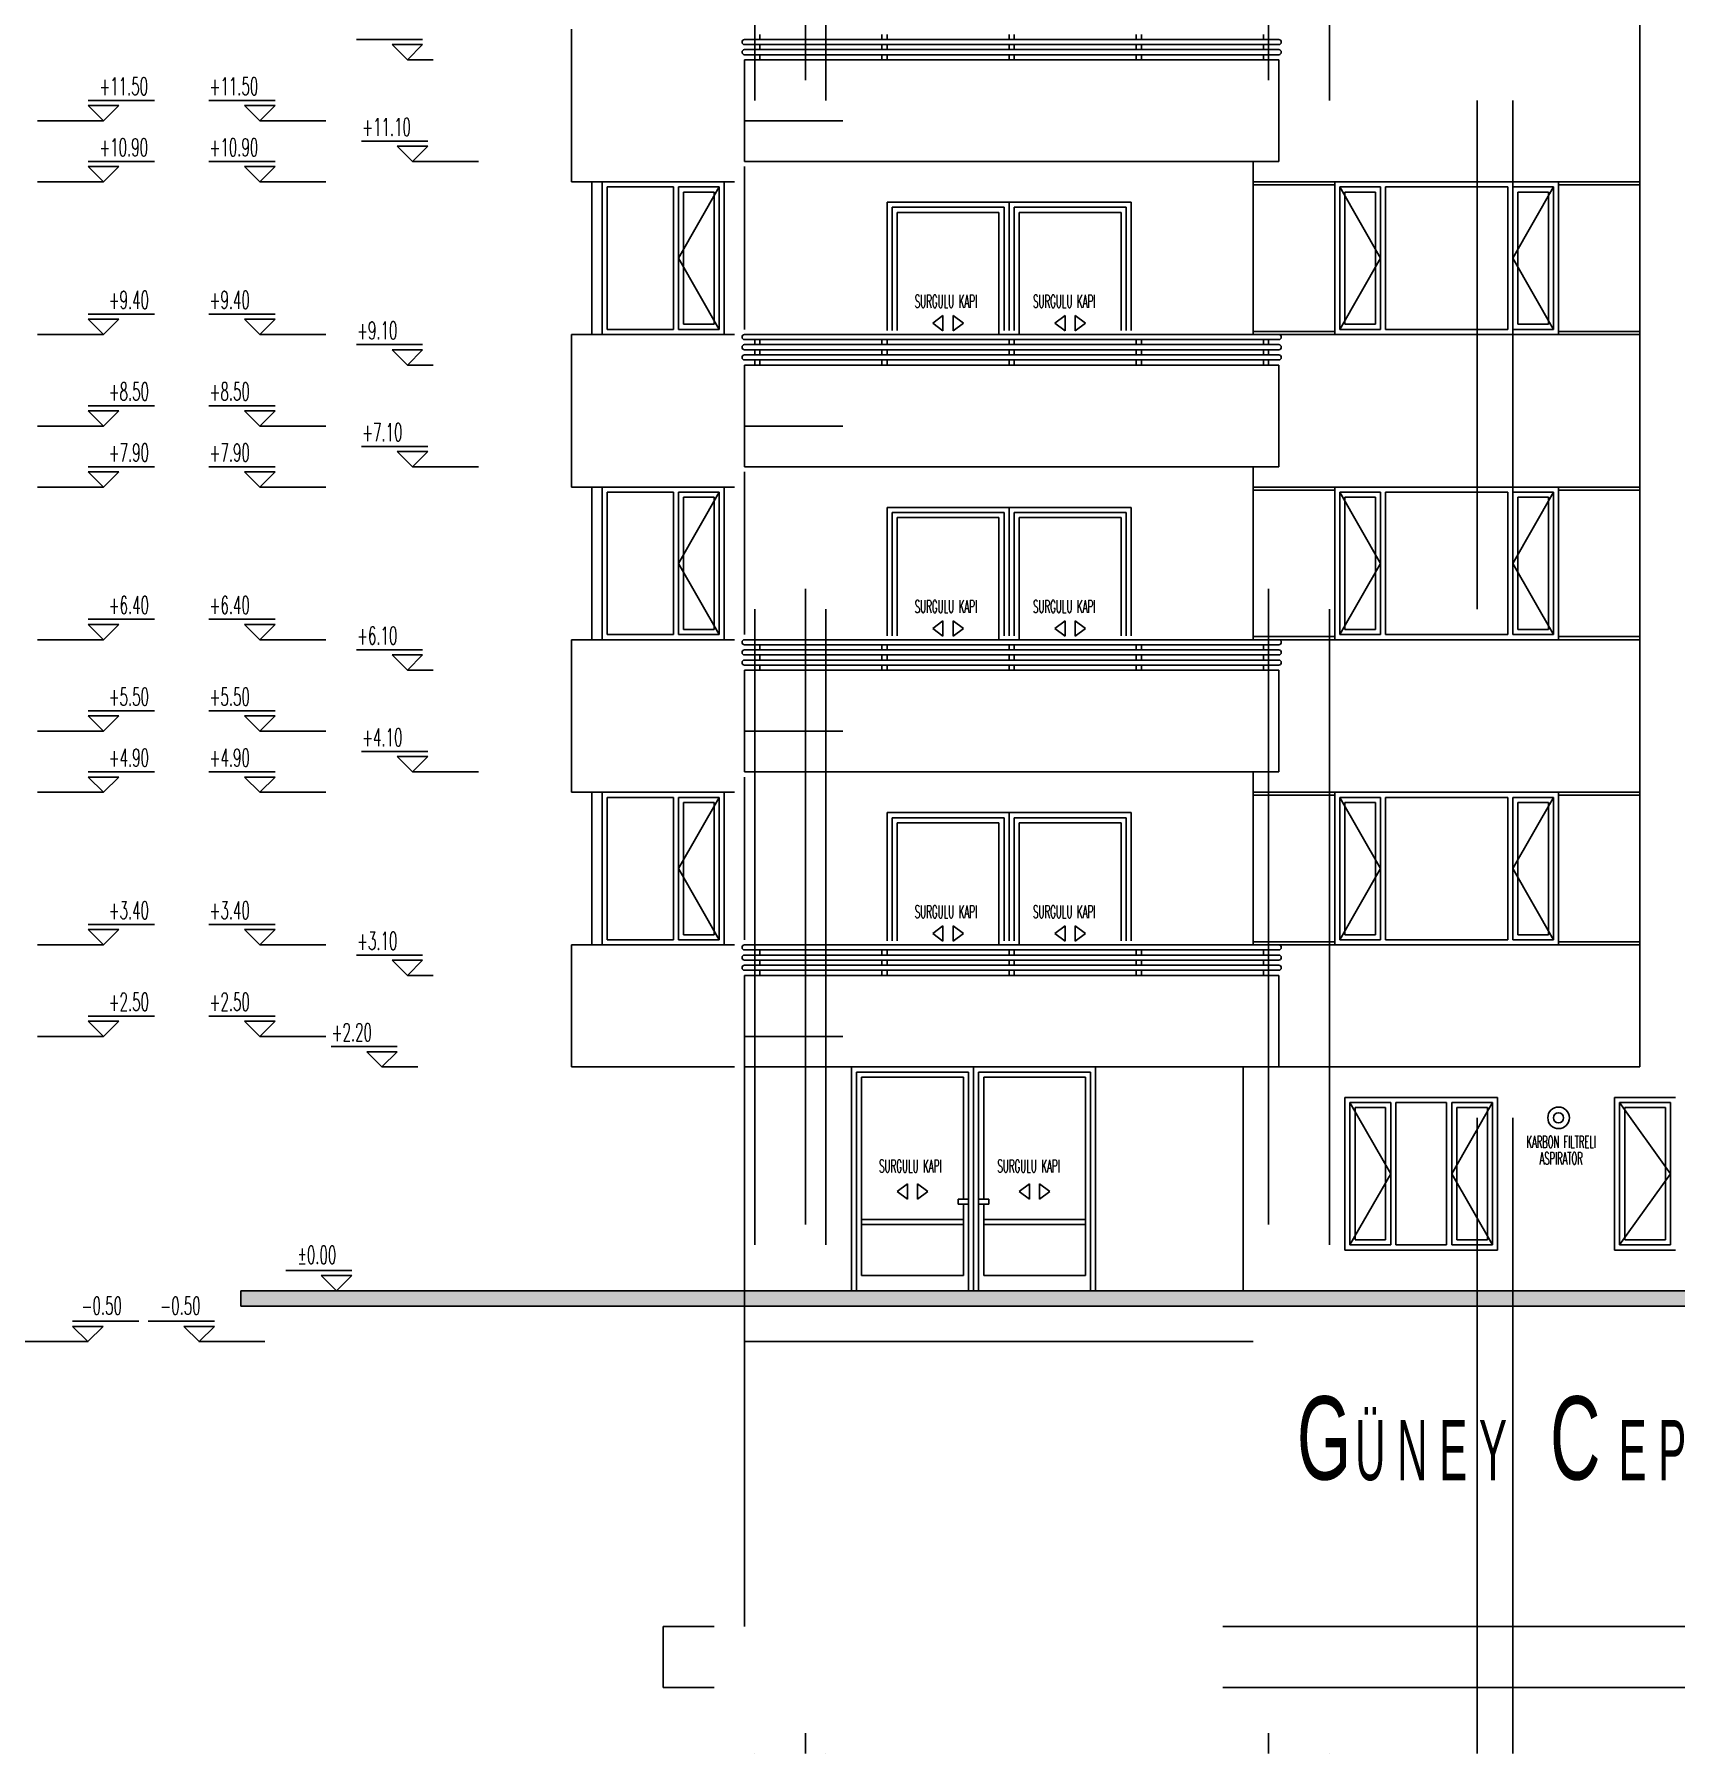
# Model space of a CAD drawing. Extents: x 78 to 306, y -397 to 18.
# Drawn here: x 279.0435 to 279.3661, y -396.9496 to -396.6116 of the extents above; entities that cross this region are included whole.
import ezdxf
from ezdxf.enums import TextEntityAlignment as Align

# ---------------------------------------------------------------- set-up
doc = ezdxf.new("R2010")
doc.units = 0
doc.header["$LTSCALE"] = 0.5
doc.header["$MEASUREMENT"] = 0
doc.linetypes.add('DASHDOT2', pattern=[0.5, 0.25, -0.125, 0, -0.125])
doc.linetypes.add('DOT2', pattern=[0.125, 0, -0.125])
for name, color, linetype in [('AKS', 5, 'DASHDOT2'), ('IZDUSUM', 2, 'DOT2'), ('KAPI', 1, 'CONTINUOUS'), ('KOLON', 4, 'CONTINUOUS'), ('MERDIVEN', 3, 'CONTINUOUS'), ('OLCU', 31, 'CONTINUOUS'), ('TARAMA', 8, 'CONTINUOUS'), ('TEFRIS', 11, 'CONTINUOUS')]:
    doc.layers.add(name, color=color, linetype=linetype)
doc.styles.add('MİMARİ YAZI', font='arial.ttf')
doc.styles.add('OLCU', font='romans.shx', dxfattribs={"width": 0.6, "height": 0.125})

msp = doc.modelspace()

# ---------------------------------------------------------------- hatches: boundary and pattern name
at = {"layer": 'TEFRIS', "ltscale": 1.4}
msp.add_hatch(color=256, dxfattribs=at).paths.add_polyline_path([(279.67014, -396.85856), (279.08414, -396.85856), (279.08414, -396.86156), (279.67014, -396.86156)])

# ---------------------------------------------------------------- linework, layer by layer
at = {"layer": 'AKS'}
for p, q in [((279.19514, -396.29556), (279.19514, -396.94956)), ((279.28614, -396.29556), (279.28614, -396.94956)), ((279.32714, -396.94956), (279.32714, -396.29556)), ((279.18514, -396.29956), (279.18514, -396.94956)), ((279.19914, -396.29956), (279.19914, -396.94956)), ((279.29814, -396.29956), (279.29814, -396.94956)), ((279.33414, -396.94956), (279.33414, -396.29956))]:
    msp.add_line(p, q, dxfattribs=at)
at = {"layer": 'IZDUSUM', "ltscale": 0.5}
for p, q in [((279.20244, -396.62856), (279.18314, -396.62856)), ((279.17814, -396.64156), (279.17014, -396.65556)), ((279.30014, -396.64156), (279.30814, -396.65556)), ((279.34214, -396.64156), (279.33414, -396.65556)), ((279.17014, -396.65556), (279.17814, -396.66956)), ((279.30814, -396.65556), (279.30014, -396.66956)), ((279.33414, -396.65556), (279.34214, -396.66956)), ((279.20244, -396.68856), (279.18314, -396.68856)), ((279.17814, -396.70156), (279.17014, -396.71556)), ((279.30014, -396.70156), (279.30814, -396.71556)), ((279.34214, -396.70156), (279.33414, -396.71556)), ((279.17014, -396.71556), (279.17814, -396.72956)), ((279.30814, -396.71556), (279.30014, -396.72956)), ((279.33414, -396.71556), (279.34214, -396.72956)), ((279.20244, -396.74856), (279.18314, -396.74856)), ((279.17814, -396.76156), (279.17014, -396.77556)), ((279.30014, -396.76156), (279.30814, -396.77556)), ((279.34214, -396.76156), (279.33414, -396.77556)), ((279.17014, -396.77556), (279.17814, -396.78956)), ((279.30814, -396.77556), (279.30014, -396.78956)), ((279.33414, -396.77556), (279.34214, -396.78956)), ((279.20244, -396.80856), (279.18314, -396.80856)), ((279.30214, -396.82156), (279.31014, -396.83556)), ((279.33014, -396.82156), (279.32214, -396.83556)), ((279.35514, -396.82156), (279.36514, -396.83556)), ((279.31014, -396.83556), (279.30214, -396.84956)), ((279.32214, -396.83556), (279.33014, -396.84956)), ((279.36514, -396.83556), (279.35514, -396.84956)), ((279.18314, -396.85856), (279.18314, -396.92456)), ((279.18314, -396.86856), (279.57114, -396.86856)), ((279.16714, -396.92456), (279.16714, -396.93656)), ((279.17714, -396.92456), (279.16714, -396.92456)), ((279.57714, -396.92456), (279.17714, -396.92456)), ((279.17714, -396.93656), (279.16714, -396.93656)), ((279.57714, -396.93656), (279.17714, -396.93656))]:
    msp.add_line(p, q, dxfattribs=at)
at = {"layer": 'KAPI', "ltscale": 1.4}
for p, q in [((279.14914, -396.61056), (279.14914, -396.64056)), ((279.28814, -396.61256), (279.18314, -396.61256)), ((279.18514, -396.61256), (279.18514, -396.61156)), ((279.18614, -396.61156), (279.18614, -396.61256)), ((279.21014, -396.61156), (279.21014, -396.61256)), ((279.21114, -396.61256), (279.21114, -396.61156)), ((279.23514, -396.61156), (279.23514, -396.61256)), ((279.23614, -396.61256), (279.23614, -396.61156)), ((279.26014, -396.61256), (279.26014, -396.61156)), ((279.26114, -396.61156), (279.26114, -396.61256)), ((279.28514, -396.61156), (279.28514, -396.61256)), ((279.28614, -396.61256), (279.28614, -396.61156)), ((279.28814, -396.61356), (279.18314, -396.61356)), ((279.28814, -396.61456), (279.18314, -396.61456)), ((279.28814, -396.61556), (279.18314, -396.61556)), ((279.18514, -396.61456), (279.18514, -396.61356)), ((279.18514, -396.61656), (279.18514, -396.61556)), ((279.18614, -396.61356), (279.18614, -396.61456)), ((279.18614, -396.61556), (279.18614, -396.61656)), ((279.21014, -396.61356), (279.21014, -396.61456)), ((279.21014, -396.61556), (279.21014, -396.61656)), ((279.21114, -396.61456), (279.21114, -396.61356)), ((279.21114, -396.61656), (279.21114, -396.61556)), ((279.23514, -396.61356), (279.23514, -396.61456)), ((279.23514, -396.61556), (279.23514, -396.61656)), ((279.23614, -396.61456), (279.23614, -396.61356)), ((279.23614, -396.61656), (279.23614, -396.61556)), ((279.26014, -396.61456), (279.26014, -396.61356)), ((279.26014, -396.61656), (279.26014, -396.61556)), ((279.26114, -396.61356), (279.26114, -396.61456)), ((279.26114, -396.61556), (279.26114, -396.61656)), ((279.28514, -396.61356), (279.28514, -396.61456)), ((279.28514, -396.61556), (279.28514, -396.61656)), ((279.28614, -396.61456), (279.28614, -396.61356)), ((279.28614, -396.61656), (279.28614, -396.61556)), ((279.14914, -396.64056), (279.18114, -396.64056)), ((279.15314, -396.67056), (279.15314, -396.64056)), ((279.15514, -396.67056), (279.15514, -396.64056)), ((279.16914, -396.64156), (279.15614, -396.64156)), ((279.15614, -396.64156), (279.15614, -396.66956)), ((279.16914, -396.66956), (279.16914, -396.64156)), ((279.17814, -396.64156), (279.17014, -396.64156)), ((279.17014, -396.64156), (279.17014, -396.66956)), ((279.17714, -396.64256), (279.17114, -396.64256)), ((279.17114, -396.64256), (279.17114, -396.66856)), ((279.17714, -396.66856), (279.17714, -396.64256)), ((279.17814, -396.66956), (279.17814, -396.64156)), ((279.17914, -396.64056), (279.17914, -396.67056)), ((279.30014, -396.64156), (279.30814, -396.64156)), ((279.30014, -396.66956), (279.30014, -396.64156)), ((279.30114, -396.64256), (279.30714, -396.64256)), ((279.30114, -396.66856), (279.30114, -396.64256)), ((279.30714, -396.64256), (279.30714, -396.66856)), ((279.30814, -396.64156), (279.30814, -396.66956)), ((279.30914, -396.64156), (279.32214, -396.64156)), ((279.30914, -396.64156), (279.30914, -396.66956)), ((279.33314, -396.64156), (279.32214, -396.64156)), ((279.33314, -396.64156), (279.33314, -396.66956)), ((279.34214, -396.64156), (279.33414, -396.64156)), ((279.33414, -396.64156), (279.33414, -396.66956)), ((279.34114, -396.64256), (279.33514, -396.64256)), ((279.33514, -396.64256), (279.33514, -396.66856)), ((279.34114, -396.66856), (279.34114, -396.64256)), ((279.34214, -396.66956), (279.34214, -396.64156)), ((279.15614, -396.66956), (279.16914, -396.66956)), ((279.17014, -396.66956), (279.17814, -396.66956)), ((279.17114, -396.66856), (279.17714, -396.66856)), ((279.30814, -396.66956), (279.30014, -396.66956)), ((279.30714, -396.66856), (279.30114, -396.66856)), ((279.30914, -396.66956), (279.32214, -396.66956)), ((279.33314, -396.66956), (279.32214, -396.66956)), ((279.33414, -396.66956), (279.34214, -396.66956)), ((279.33514, -396.66856), (279.34114, -396.66856)), ((279.14914, -396.67056), (279.14914, -396.70056)), ((279.14914, -396.67056), (279.18114, -396.67056)), ((279.28814, -396.67056), (279.18314, -396.67056)), ((279.28814, -396.67156), (279.18314, -396.67156)), ((279.28814, -396.67256), (279.18314, -396.67256)), ((279.18514, -396.67256), (279.18514, -396.67156)), ((279.18614, -396.67156), (279.18614, -396.67256)), ((279.21014, -396.67156), (279.21014, -396.67256)), ((279.21114, -396.67256), (279.21114, -396.67156)), ((279.23514, -396.67156), (279.23514, -396.67256)), ((279.23614, -396.67256), (279.23614, -396.67156)), ((279.26014, -396.67256), (279.26014, -396.67156)), ((279.26114, -396.67156), (279.26114, -396.67256)), ((279.28514, -396.67156), (279.28514, -396.67256)), ((279.28614, -396.67256), (279.28614, -396.67156)), ((279.28814, -396.67356), (279.18314, -396.67356)), ((279.28814, -396.67456), (279.18314, -396.67456)), ((279.28814, -396.67556), (279.18314, -396.67556)), ((279.18514, -396.67456), (279.18514, -396.67356)), ((279.18514, -396.67656), (279.18514, -396.67556)), ((279.18614, -396.67356), (279.18614, -396.67456)), ((279.18614, -396.67556), (279.18614, -396.67656)), ((279.21014, -396.67356), (279.21014, -396.67456)), ((279.21014, -396.67556), (279.21014, -396.67656)), ((279.21114, -396.67456), (279.21114, -396.67356)), ((279.21114, -396.67656), (279.21114, -396.67556)), ((279.23514, -396.67356), (279.23514, -396.67456)), ((279.23514, -396.67556), (279.23514, -396.67656)), ((279.23614, -396.67456), (279.23614, -396.67356)), ((279.23614, -396.67656), (279.23614, -396.67556)), ((279.26014, -396.67456), (279.26014, -396.67356)), ((279.26014, -396.67656), (279.26014, -396.67556)), ((279.26114, -396.67356), (279.26114, -396.67456)), ((279.26114, -396.67556), (279.26114, -396.67656)), ((279.28514, -396.67356), (279.28514, -396.67456)), ((279.28514, -396.67556), (279.28514, -396.67656)), ((279.28614, -396.67456), (279.28614, -396.67356)), ((279.28614, -396.67656), (279.28614, -396.67556)), ((279.14914, -396.70056), (279.18114, -396.70056)), ((279.15314, -396.73056), (279.15314, -396.70056)), ((279.15514, -396.73056), (279.15514, -396.70056)), ((279.16914, -396.70156), (279.15614, -396.70156)), ((279.15614, -396.70156), (279.15614, -396.72956)), ((279.16914, -396.72956), (279.16914, -396.70156)), ((279.17814, -396.70156), (279.17014, -396.70156)), ((279.17014, -396.70156), (279.17014, -396.72956)), ((279.17714, -396.70256), (279.17114, -396.70256)), ((279.17114, -396.70256), (279.17114, -396.72856)), ((279.17714, -396.72856), (279.17714, -396.70256)), ((279.17814, -396.72956), (279.17814, -396.70156)), ((279.17914, -396.70056), (279.17914, -396.73056)), ((279.30014, -396.70156), (279.30814, -396.70156)), ((279.30014, -396.72956), (279.30014, -396.70156)), ((279.30114, -396.70256), (279.30714, -396.70256)), ((279.30114, -396.72856), (279.30114, -396.70256)), ((279.30714, -396.70256), (279.30714, -396.72856)), ((279.30814, -396.70156), (279.30814, -396.72956)), ((279.30914, -396.70156), (279.32214, -396.70156)), ((279.30914, -396.70156), (279.30914, -396.72956)), ((279.33314, -396.70156), (279.32214, -396.70156)), ((279.33314, -396.70156), (279.33314, -396.72956)), ((279.34214, -396.70156), (279.33414, -396.70156)), ((279.33414, -396.70156), (279.33414, -396.72956)), ((279.34114, -396.70256), (279.33514, -396.70256)), ((279.33514, -396.70256), (279.33514, -396.72856)), ((279.34114, -396.72856), (279.34114, -396.70256)), ((279.34214, -396.72956), (279.34214, -396.70156)), ((279.14914, -396.73056), (279.14914, -396.76056)), ((279.14914, -396.73056), (279.18114, -396.73056)), ((279.15614, -396.72956), (279.16914, -396.72956)), ((279.17014, -396.72956), (279.17814, -396.72956)), ((279.17114, -396.72856), (279.17714, -396.72856)), ((279.28814, -396.73056), (279.18314, -396.73056)), ((279.30814, -396.72956), (279.30014, -396.72956)), ((279.30714, -396.72856), (279.30114, -396.72856)), ((279.30914, -396.72956), (279.32214, -396.72956)), ((279.33314, -396.72956), (279.32214, -396.72956)), ((279.33414, -396.72956), (279.34214, -396.72956)), ((279.33514, -396.72856), (279.34114, -396.72856)), ((279.28814, -396.73156), (279.18314, -396.73156)), ((279.28814, -396.73256), (279.18314, -396.73256)), ((279.28814, -396.73356), (279.18314, -396.73356)), ((279.18514, -396.73256), (279.18514, -396.73156)), ((279.18514, -396.73456), (279.18514, -396.73356)), ((279.18614, -396.73156), (279.18614, -396.73256)), ((279.18614, -396.73356), (279.18614, -396.73456)), ((279.21014, -396.73156), (279.21014, -396.73256)), ((279.21014, -396.73356), (279.21014, -396.73456)), ((279.21114, -396.73256), (279.21114, -396.73156)), ((279.21114, -396.73456), (279.21114, -396.73356)), ((279.23514, -396.73156), (279.23514, -396.73256)), ((279.23514, -396.73356), (279.23514, -396.73456)), ((279.23614, -396.73256), (279.23614, -396.73156)), ((279.23614, -396.73456), (279.23614, -396.73356)), ((279.26014, -396.73256), (279.26014, -396.73156)), ((279.26014, -396.73456), (279.26014, -396.73356)), ((279.26114, -396.73156), (279.26114, -396.73256)), ((279.26114, -396.73356), (279.26114, -396.73456)), ((279.28514, -396.73156), (279.28514, -396.73256)), ((279.28514, -396.73356), (279.28514, -396.73456)), ((279.28614, -396.73256), (279.28614, -396.73156)), ((279.28614, -396.73456), (279.28614, -396.73356)), ((279.28814, -396.73456), (279.18314, -396.73456)), ((279.28814, -396.73556), (279.18314, -396.73556)), ((279.18514, -396.73656), (279.18514, -396.73556)), ((279.18614, -396.73556), (279.18614, -396.73656)), ((279.21014, -396.73556), (279.21014, -396.73656)), ((279.21114, -396.73656), (279.21114, -396.73556)), ((279.23514, -396.73556), (279.23514, -396.73656)), ((279.23614, -396.73656), (279.23614, -396.73556)), ((279.26014, -396.73656), (279.26014, -396.73556)), ((279.26114, -396.73556), (279.26114, -396.73656)), ((279.28514, -396.73556), (279.28514, -396.73656)), ((279.28614, -396.73656), (279.28614, -396.73556)), ((279.14914, -396.76056), (279.18114, -396.76056)), ((279.15314, -396.79056), (279.15314, -396.76056)), ((279.15514, -396.79056), (279.15514, -396.76056)), ((279.17914, -396.76056), (279.17914, -396.79056)), ((279.16914, -396.76156), (279.15614, -396.76156)), ((279.15614, -396.76156), (279.15614, -396.78956)), ((279.16914, -396.78956), (279.16914, -396.76156)), ((279.17814, -396.76156), (279.17014, -396.76156)), ((279.17014, -396.76156), (279.17014, -396.78956)), ((279.17714, -396.76256), (279.17114, -396.76256)), ((279.17114, -396.76256), (279.17114, -396.78856)), ((279.17714, -396.78856), (279.17714, -396.76256)), ((279.17814, -396.78956), (279.17814, -396.76156)), ((279.30014, -396.76156), (279.30814, -396.76156)), ((279.30014, -396.78956), (279.30014, -396.76156)), ((279.30114, -396.76256), (279.30714, -396.76256)), ((279.30114, -396.78856), (279.30114, -396.76256)), ((279.30714, -396.76256), (279.30714, -396.78856)), ((279.30814, -396.76156), (279.30814, -396.78956)), ((279.30914, -396.76156), (279.32214, -396.76156)), ((279.30914, -396.76156), (279.30914, -396.78956)), ((279.33314, -396.76156), (279.32214, -396.76156)), ((279.33314, -396.76156), (279.33314, -396.78956)), ((279.34214, -396.76156), (279.33414, -396.76156)), ((279.33414, -396.76156), (279.33414, -396.78956)), ((279.34114, -396.76256), (279.33514, -396.76256)), ((279.33514, -396.76256), (279.33514, -396.78856)), ((279.34114, -396.78856), (279.34114, -396.76256)), ((279.34214, -396.78956), (279.34214, -396.76156)), ((279.14914, -396.79056), (279.14914, -396.81456)), ((279.14914, -396.79056), (279.18114, -396.79056)), ((279.15614, -396.78956), (279.16914, -396.78956)), ((279.17014, -396.78956), (279.17814, -396.78956)), ((279.17114, -396.78856), (279.17714, -396.78856)), ((279.28814, -396.79056), (279.18314, -396.79056)), ((279.28814, -396.79156), (279.18314, -396.79156)), ((279.18514, -396.79256), (279.18514, -396.79156)), ((279.18614, -396.79156), (279.18614, -396.79256)), ((279.21014, -396.79156), (279.21014, -396.79256)), ((279.21114, -396.79256), (279.21114, -396.79156)), ((279.23514, -396.79156), (279.23514, -396.79256)), ((279.23614, -396.79256), (279.23614, -396.79156)), ((279.26014, -396.79256), (279.26014, -396.79156)), ((279.26114, -396.79156), (279.26114, -396.79256)), ((279.28514, -396.79156), (279.28514, -396.79256)), ((279.28614, -396.79256), (279.28614, -396.79156)), ((279.30814, -396.78956), (279.30014, -396.78956)), ((279.30714, -396.78856), (279.30114, -396.78856)), ((279.30914, -396.78956), (279.32214, -396.78956)), ((279.33314, -396.78956), (279.32214, -396.78956)), ((279.33414, -396.78956), (279.34214, -396.78956)), ((279.33514, -396.78856), (279.34114, -396.78856)), ((279.28814, -396.79256), (279.18314, -396.79256)), ((279.28814, -396.79356), (279.18314, -396.79356)), ((279.28814, -396.79456), (279.18314, -396.79456)), ((279.18514, -396.79456), (279.18514, -396.79356)), ((279.18614, -396.79356), (279.18614, -396.79456)), ((279.21014, -396.79356), (279.21014, -396.79456)), ((279.21114, -396.79456), (279.21114, -396.79356)), ((279.23514, -396.79356), (279.23514, -396.79456)), ((279.23614, -396.79456), (279.23614, -396.79356)), ((279.26014, -396.79456), (279.26014, -396.79356)), ((279.26114, -396.79356), (279.26114, -396.79456)), ((279.28514, -396.79356), (279.28514, -396.79456)), ((279.28614, -396.79456), (279.28614, -396.79356)), ((279.28814, -396.79556), (279.18314, -396.79556)), ((279.18514, -396.79656), (279.18514, -396.79556)), ((279.18614, -396.79556), (279.18614, -396.79656)), ((279.21014, -396.79556), (279.21014, -396.79656)), ((279.21114, -396.79656), (279.21114, -396.79556)), ((279.23514, -396.79556), (279.23514, -396.79656)), ((279.23614, -396.79656), (279.23614, -396.79556)), ((279.26014, -396.79656), (279.26014, -396.79556)), ((279.26114, -396.79556), (279.26114, -396.79656)), ((279.28514, -396.79556), (279.28514, -396.79656)), ((279.28614, -396.79656), (279.28614, -396.79556)), ((279.14914, -396.81456), (279.18114, -396.81456)), ((279.30214, -396.82156), (279.31014, -396.82156)), ((279.30214, -396.84956), (279.30214, -396.82156)), ((279.31014, -396.82156), (279.31014, -396.84956)), ((279.31114, -396.82156), (279.31614, -396.82156)), ((279.31114, -396.82156), (279.31114, -396.84956)), ((279.32114, -396.82156), (279.31614, -396.82156)), ((279.32114, -396.82156), (279.32114, -396.84956)), ((279.33014, -396.82156), (279.32214, -396.82156)), ((279.32214, -396.82156), (279.32214, -396.84956)), ((279.33014, -396.84956), (279.33014, -396.82156)), ((279.35414, -396.82056), (279.35414, -396.85056)), ((279.36614, -396.82056), (279.35414, -396.82056)), ((279.36514, -396.82156), (279.35514, -396.82156)), ((279.35514, -396.82156), (279.35514, -396.84956)), ((279.36514, -396.84956), (279.36514, -396.82156)), ((279.30314, -396.82256), (279.30914, -396.82256)), ((279.30314, -396.84856), (279.30314, -396.82256)), ((279.30914, -396.82256), (279.30914, -396.84856)), ((279.32914, -396.82256), (279.32314, -396.82256)), ((279.32314, -396.82256), (279.32314, -396.84856)), ((279.32914, -396.84856), (279.32914, -396.82256)), ((279.36414, -396.82256), (279.35614, -396.82256)), ((279.35614, -396.82256), (279.35614, -396.84856)), ((279.36414, -396.84856), (279.36414, -396.82256)), ((279.30914, -396.84856), (279.30314, -396.84856)), ((279.32314, -396.84856), (279.32914, -396.84856)), ((279.35614, -396.84856), (279.36414, -396.84856)), ((279.31014, -396.84956), (279.30214, -396.84956)), ((279.31114, -396.84956), (279.31614, -396.84956)), ((279.32114, -396.84956), (279.31614, -396.84956)), ((279.32214, -396.84956), (279.33014, -396.84956)), ((279.36614, -396.85056), (279.35414, -396.85056)), ((279.35514, -396.84956), (279.36514, -396.84956))]:
    msp.add_line(p, q, dxfattribs=at)
at = {"layer": 'KAPI'}
for p, q in [((279.21214, -396.6698), (279.21214, -396.64556)), ((279.21214, -396.64556), (279.23414, -396.64556)), ((279.23414, -396.64556), (279.23414, -396.6698)), ((279.23514, -396.6698), (279.23514, -396.64456)), ((279.23514, -396.6698), (279.23514, -396.64456)), ((279.25814, -396.64556), (279.23614, -396.64556)), ((279.23614, -396.64556), (279.23614, -396.6698)), ((279.25814, -396.6698), (279.25814, -396.64556)), ((279.23314, -396.64656), (279.21314, -396.64656)), ((279.21314, -396.64656), (279.21314, -396.6698)), ((279.23314, -396.67056), (279.23314, -396.64656)), ((279.23714, -396.64656), (279.25714, -396.64656)), ((279.23714, -396.67056), (279.23714, -396.64656)), ((279.25714, -396.64656), (279.25714, -396.6698)), ((279.21214, -396.7298), (279.21214, -396.70556)), ((279.21214, -396.70556), (279.23414, -396.70556)), ((279.23314, -396.70656), (279.21314, -396.70656)), ((279.21314, -396.70656), (279.21314, -396.7298)), ((279.23314, -396.73056), (279.23314, -396.70656)), ((279.23414, -396.70556), (279.23414, -396.7298)), ((279.23514, -396.7298), (279.23514, -396.70456)), ((279.23514, -396.7298), (279.23514, -396.70456)), ((279.25814, -396.70556), (279.23614, -396.70556)), ((279.23614, -396.70556), (279.23614, -396.7298)), ((279.23714, -396.70656), (279.25714, -396.70656)), ((279.23714, -396.73056), (279.23714, -396.70656)), ((279.25714, -396.70656), (279.25714, -396.7298)), ((279.25814, -396.7298), (279.25814, -396.70556)), ((279.23514, -396.7898), (279.23514, -396.76456)), ((279.23514, -396.7898), (279.23514, -396.76456)), ((279.21214, -396.7898), (279.21214, -396.76556)), ((279.21214, -396.76556), (279.23414, -396.76556)), ((279.23314, -396.76656), (279.21314, -396.76656)), ((279.21314, -396.76656), (279.21314, -396.7898)), ((279.23314, -396.79056), (279.23314, -396.76656)), ((279.23414, -396.76556), (279.23414, -396.7898)), ((279.25814, -396.76556), (279.23614, -396.76556)), ((279.23614, -396.76556), (279.23614, -396.7898)), ((279.23714, -396.76656), (279.25714, -396.76656)), ((279.23714, -396.79056), (279.23714, -396.76656)), ((279.25714, -396.76656), (279.25714, -396.7898)), ((279.25814, -396.7898), (279.25814, -396.76556)), ((279.20414, -396.81456), (279.22814, -396.81456)), ((279.22814, -396.85856), (279.22814, -396.81456)), ((279.22814, -396.85856), (279.22814, -396.81456)), ((279.25214, -396.81456), (279.22814, -396.81456)), ((279.20514, -396.85856), (279.20514, -396.81556)), ((279.20514, -396.81556), (279.22714, -396.81556)), ((279.22614, -396.81656), (279.20614, -396.81656)), ((279.20614, -396.81656), (279.20614, -396.85556)), ((279.22614, -396.84056), (279.22614, -396.81656)), ((279.22714, -396.81556), (279.22714, -396.85856)), ((279.25114, -396.81556), (279.22914, -396.81556)), ((279.22914, -396.81556), (279.22914, -396.85856)), ((279.23014, -396.81656), (279.25014, -396.81656)), ((279.23014, -396.84056), (279.23014, -396.81656)), ((279.25014, -396.81656), (279.25014, -396.85556)), ((279.25114, -396.85856), (279.25114, -396.81556)), ((279.30114, -396.85056), (279.30114, -396.82056)), ((279.33114, -396.82056), (279.30114, -396.82056)), ((279.33114, -396.85056), (279.33114, -396.82056)), ((279.22714, -396.84056), (279.22514, -396.84056)), ((279.22514, -396.84056), (279.22514, -396.84156)), ((279.22514, -396.84156), (279.22714, -396.84156)), ((279.22614, -396.85556), (279.22614, -396.84156)), ((279.22714, -396.84156), (279.22714, -396.84056)), ((279.22914, -396.84056), (279.23114, -396.84056)), ((279.22914, -396.84156), (279.22914, -396.84056)), ((279.23114, -396.84156), (279.22914, -396.84156)), ((279.23014, -396.85556), (279.23014, -396.84156)), ((279.23114, -396.84056), (279.23114, -396.84156)), ((279.20614, -396.84456), (279.22614, -396.84456)), ((279.20614, -396.84556), (279.22614, -396.84556)), ((279.25014, -396.84456), (279.23014, -396.84456)), ((279.25014, -396.84556), (279.23014, -396.84556)), ((279.33114, -396.85056), (279.30114, -396.85056)), ((279.20614, -396.85556), (279.22614, -396.85556)), ((279.25014, -396.85556), (279.23014, -396.85556))]:
    msp.add_line(p, q, dxfattribs=at)
at = {"layer": 'KAPI', "ltscale": 1.4}
for radius in [0.00212, 0.001]:
    msp.add_circle((279.34314, -396.82456), radius, dxfattribs=at)
for centre, start, end in [((279.18314, -396.61306), 90, 270), ((279.28814, -396.61306), 270, 90), ((279.18314, -396.61506), 90, 270), ((279.28814, -396.61506), 270, 90), ((279.18314, -396.67106), 90, 270), ((279.18314, -396.67306), 90, 270), ((279.28814, -396.67106), 270, 90), ((279.28814, -396.67306), 270, 90), ((279.18314, -396.67506), 90, 270), ((279.28814, -396.67506), 270, 90), ((279.18314, -396.73106), 90, 270), ((279.28814, -396.73106), 270, 90), ((279.18314, -396.73306), 90, 270), ((279.28814, -396.73306), 270, 90), ((279.18314, -396.73506), 90, 270), ((279.28814, -396.73506), 270, 90), ((279.18314, -396.79106), 90, 270), ((279.28814, -396.79106), 270, 90), ((279.18314, -396.79306), 90, 270), ((279.18314, -396.79506), 90, 270), ((279.28814, -396.79306), 270, 90), ((279.28814, -396.79506), 270, 90)]:
    msp.add_arc(centre, 0.0005, start, end, dxfattribs=at)
at = {"layer": 'KOLON'}
for p, q in [((279.35914, -396.81456), (279.35914, -396.49256)), ((279.18314, -396.61656), (279.18314, -396.63656)), ((279.28814, -396.61656), (279.18314, -396.61656)), ((279.28814, -396.63656), (279.28814, -396.61656)), ((279.28814, -396.63656), (279.18314, -396.63656)), ((279.28314, -396.67056), (279.28314, -396.63656)), ((279.29914, -396.67056), (279.29914, -396.64056)), ((279.34314, -396.64056), (279.29914, -396.64056)), ((279.34314, -396.67056), (279.34314, -396.64056)), ((279.34314, -396.67056), (279.29914, -396.67056)), ((279.18314, -396.67656), (279.18314, -396.69656)), ((279.28814, -396.67656), (279.18314, -396.67656)), ((279.28814, -396.69656), (279.28814, -396.67656)), ((279.28814, -396.69656), (279.18314, -396.69656)), ((279.28314, -396.73056), (279.28314, -396.69656)), ((279.29914, -396.73056), (279.29914, -396.70056)), ((279.34314, -396.70056), (279.29914, -396.70056)), ((279.34314, -396.73056), (279.34314, -396.70056)), ((279.34314, -396.73056), (279.29914, -396.73056)), ((279.18314, -396.73656), (279.18314, -396.75656)), ((279.28814, -396.73656), (279.18314, -396.73656)), ((279.28814, -396.75656), (279.28814, -396.73656)), ((279.28814, -396.75656), (279.18314, -396.75656)), ((279.28314, -396.79056), (279.28314, -396.75656)), ((279.29914, -396.79056), (279.29914, -396.76056)), ((279.34314, -396.76056), (279.29914, -396.76056)), ((279.34314, -396.79056), (279.34314, -396.76056)), ((279.34314, -396.79056), (279.29914, -396.79056)), ((279.18314, -396.79656), (279.18314, -396.81456)), ((279.28814, -396.79656), (279.18314, -396.79656)), ((279.28814, -396.81456), (279.28814, -396.79656)), ((279.28814, -396.81456), (279.18314, -396.81456)), ((279.28814, -396.81456), (279.18314, -396.81456)), ((279.28814, -396.81456), (279.35914, -396.81456))]:
    msp.add_line(p, q, dxfattribs=at)
at = {"layer": 'MERDIVEN', "ltscale": 1.4}
for p, q in [((279.22014, -396.66835), (279.22214, -396.66685)), ((279.22014, -396.66835), (279.22214, -396.66985)), ((279.22214, -396.66685), (279.22214, -396.66985)), ((279.22414, -396.66685), (279.22414, -396.66985)), ((279.22614, -396.66835), (279.22414, -396.66685)), ((279.22614, -396.66835), (279.22414, -396.66985)), ((279.24414, -396.66835), (279.24614, -396.66685)), ((279.24414, -396.66835), (279.24614, -396.66985)), ((279.24614, -396.66685), (279.24614, -396.66985)), ((279.24814, -396.66685), (279.24814, -396.66985)), ((279.25014, -396.66835), (279.24814, -396.66685)), ((279.25014, -396.66835), (279.24814, -396.66985)), ((279.22014, -396.72835), (279.22214, -396.72685)), ((279.22214, -396.72685), (279.22214, -396.72985)), ((279.22414, -396.72685), (279.22414, -396.72985)), ((279.22614, -396.72835), (279.22414, -396.72685)), ((279.24414, -396.72835), (279.24614, -396.72685)), ((279.24614, -396.72685), (279.24614, -396.72985)), ((279.24814, -396.72685), (279.24814, -396.72985)), ((279.25014, -396.72835), (279.24814, -396.72685)), ((279.22014, -396.72835), (279.22214, -396.72985)), ((279.22614, -396.72835), (279.22414, -396.72985)), ((279.24414, -396.72835), (279.24614, -396.72985)), ((279.25014, -396.72835), (279.24814, -396.72985)), ((279.22014, -396.78835), (279.22214, -396.78685)), ((279.22214, -396.78685), (279.22214, -396.78985)), ((279.22414, -396.78685), (279.22414, -396.78985)), ((279.22614, -396.78835), (279.22414, -396.78685)), ((279.24414, -396.78835), (279.24614, -396.78685)), ((279.24614, -396.78685), (279.24614, -396.78985)), ((279.24814, -396.78685), (279.24814, -396.78985)), ((279.25014, -396.78835), (279.24814, -396.78685)), ((279.22014, -396.78835), (279.22214, -396.78985)), ((279.22614, -396.78835), (279.22414, -396.78985)), ((279.24414, -396.78835), (279.24614, -396.78985)), ((279.25014, -396.78835), (279.24814, -396.78985)), ((279.21314, -396.83906), (279.21514, -396.83756)), ((279.21514, -396.83756), (279.21514, -396.84056)), ((279.21714, -396.83756), (279.21714, -396.84056)), ((279.21914, -396.83906), (279.21714, -396.83756)), ((279.23714, -396.83906), (279.23914, -396.83756)), ((279.23914, -396.83756), (279.23914, -396.84056)), ((279.24114, -396.83756), (279.24114, -396.84056)), ((279.24314, -396.83906), (279.24114, -396.83756)), ((279.21314, -396.83906), (279.21514, -396.84056)), ((279.21914, -396.83906), (279.21714, -396.84056)), ((279.23714, -396.83906), (279.23914, -396.84056)), ((279.24314, -396.83906), (279.24114, -396.84056))]:
    msp.add_line(p, q, dxfattribs=at)
at = {"layer": 'OLCU'}
for p, q in [((279.11986, -396.61256), (279.10686, -396.61256)), ((279.11686, -396.61656), (279.11386, -396.61356)), ((279.11986, -396.61356), (279.11386, -396.61356)), ((279.11686, -396.61656), (279.11986, -396.61356)), ((279.12194, -396.61656), (279.11686, -396.61656)), ((279.05414, -396.62456), (279.06714, -396.62456)), ((279.05714, -396.62856), (279.05414, -396.62556)), ((279.05414, -396.62556), (279.06014, -396.62556)), ((279.05714, -396.62856), (279.06014, -396.62556)), ((279.09086, -396.62456), (279.07786, -396.62456)), ((279.08786, -396.62856), (279.08486, -396.62556)), ((279.09086, -396.62556), (279.08486, -396.62556)), ((279.08786, -396.62856), (279.09086, -396.62556)), ((279.04414, -396.62856), (279.05714, -396.62856)), ((279.10086, -396.62856), (279.08786, -396.62856)), ((279.12086, -396.63256), (279.10786, -396.63256)), ((279.11786, -396.63656), (279.11486, -396.63356)), ((279.12086, -396.63356), (279.11486, -396.63356)), ((279.11786, -396.63656), (279.12086, -396.63356)), ((279.05414, -396.63656), (279.06714, -396.63656)), ((279.05714, -396.64056), (279.05414, -396.63756)), ((279.05414, -396.63756), (279.06014, -396.63756)), ((279.05714, -396.64056), (279.06014, -396.63756)), ((279.09086, -396.63656), (279.07786, -396.63656)), ((279.08786, -396.64056), (279.08486, -396.63756)), ((279.09086, -396.63756), (279.08486, -396.63756)), ((279.08786, -396.64056), (279.09086, -396.63756)), ((279.13086, -396.63656), (279.11786, -396.63656)), ((279.18314, -396.66956), (279.18314, -396.63756)), ((279.04414, -396.64056), (279.05714, -396.64056)), ((279.10086, -396.64056), (279.08786, -396.64056)), ((279.21114, -396.6698), (279.21114, -396.64456)), ((279.21114, -396.6698), (279.21114, -396.64456)), ((279.21114, -396.64456), (279.23514, -396.64456)), ((279.25914, -396.64456), (279.23514, -396.64456)), ((279.25914, -396.6698), (279.25914, -396.64456)), ((279.05414, -396.66656), (279.06714, -396.66656)), ((279.09086, -396.66656), (279.07786, -396.66656)), ((279.05714, -396.67056), (279.05414, -396.66756)), ((279.05414, -396.66756), (279.06014, -396.66756)), ((279.05714, -396.67056), (279.06014, -396.66756)), ((279.08786, -396.67056), (279.08486, -396.66756)), ((279.09086, -396.66756), (279.08486, -396.66756)), ((279.08786, -396.67056), (279.09086, -396.66756)), ((279.04414, -396.67056), (279.05714, -396.67056)), ((279.10086, -396.67056), (279.08786, -396.67056)), ((279.11986, -396.67256), (279.10686, -396.67256)), ((279.11686, -396.67656), (279.11386, -396.67356)), ((279.11986, -396.67356), (279.11386, -396.67356)), ((279.11686, -396.67656), (279.11986, -396.67356)), ((279.12194, -396.67656), (279.11686, -396.67656)), ((279.05414, -396.68456), (279.06714, -396.68456)), ((279.05714, -396.68856), (279.05414, -396.68556)), ((279.05414, -396.68556), (279.06014, -396.68556)), ((279.05714, -396.68856), (279.06014, -396.68556)), ((279.09086, -396.68456), (279.07786, -396.68456)), ((279.08786, -396.68856), (279.08486, -396.68556)), ((279.09086, -396.68556), (279.08486, -396.68556)), ((279.08786, -396.68856), (279.09086, -396.68556)), ((279.04414, -396.68856), (279.05714, -396.68856)), ((279.10086, -396.68856), (279.08786, -396.68856)), ((279.12086, -396.69256), (279.10786, -396.69256)), ((279.11786, -396.69656), (279.11486, -396.69356)), ((279.12086, -396.69356), (279.11486, -396.69356)), ((279.11786, -396.69656), (279.12086, -396.69356)), ((279.05414, -396.69656), (279.06714, -396.69656)), ((279.09086, -396.69656), (279.07786, -396.69656)), ((279.13086, -396.69656), (279.11786, -396.69656)), ((279.05714, -396.70056), (279.05414, -396.69756)), ((279.05414, -396.69756), (279.06014, -396.69756)), ((279.05714, -396.70056), (279.06014, -396.69756)), ((279.08786, -396.70056), (279.08486, -396.69756)), ((279.09086, -396.69756), (279.08486, -396.69756)), ((279.08786, -396.70056), (279.09086, -396.69756)), ((279.18314, -396.72956), (279.18314, -396.69756)), ((279.04414, -396.70056), (279.05714, -396.70056)), ((279.10086, -396.70056), (279.08786, -396.70056)), ((279.21114, -396.7298), (279.21114, -396.70456)), ((279.21114, -396.7298), (279.21114, -396.70456)), ((279.21114, -396.70456), (279.23514, -396.70456)), ((279.25914, -396.70456), (279.23514, -396.70456)), ((279.25914, -396.7298), (279.25914, -396.70456)), ((279.05414, -396.72656), (279.06714, -396.72656)), ((279.09086, -396.72656), (279.07786, -396.72656)), ((279.04414, -396.73056), (279.05714, -396.73056)), ((279.05714, -396.73056), (279.05414, -396.72756)), ((279.05414, -396.72756), (279.06014, -396.72756)), ((279.05714, -396.73056), (279.06014, -396.72756)), ((279.08786, -396.73056), (279.08486, -396.72756)), ((279.09086, -396.72756), (279.08486, -396.72756)), ((279.08786, -396.73056), (279.09086, -396.72756)), ((279.10086, -396.73056), (279.08786, -396.73056)), ((279.11986, -396.73256), (279.10686, -396.73256)), ((279.11686, -396.73656), (279.11386, -396.73356)), ((279.11986, -396.73356), (279.11386, -396.73356)), ((279.11686, -396.73656), (279.11986, -396.73356)), ((279.12194, -396.73656), (279.11686, -396.73656)), ((279.05414, -396.74456), (279.06714, -396.74456)), ((279.05714, -396.74856), (279.05414, -396.74556)), ((279.05414, -396.74556), (279.06014, -396.74556)), ((279.05714, -396.74856), (279.06014, -396.74556)), ((279.09086, -396.74456), (279.07786, -396.74456)), ((279.08786, -396.74856), (279.08486, -396.74556)), ((279.09086, -396.74556), (279.08486, -396.74556)), ((279.08786, -396.74856), (279.09086, -396.74556)), ((279.04414, -396.74856), (279.05714, -396.74856)), ((279.10086, -396.74856), (279.08786, -396.74856)), ((279.12086, -396.75256), (279.10786, -396.75256)), ((279.11786, -396.75656), (279.11486, -396.75356)), ((279.12086, -396.75356), (279.11486, -396.75356)), ((279.11786, -396.75656), (279.12086, -396.75356)), ((279.05414, -396.75656), (279.06714, -396.75656)), ((279.05714, -396.76056), (279.05414, -396.75756)), ((279.05414, -396.75756), (279.06014, -396.75756)), ((279.05714, -396.76056), (279.06014, -396.75756)), ((279.09086, -396.75656), (279.07786, -396.75656)), ((279.08786, -396.76056), (279.08486, -396.75756)), ((279.09086, -396.75756), (279.08486, -396.75756)), ((279.08786, -396.76056), (279.09086, -396.75756)), ((279.13086, -396.75656), (279.11786, -396.75656)), ((279.18314, -396.78956), (279.18314, -396.75756)), ((279.04414, -396.76056), (279.05714, -396.76056)), ((279.10086, -396.76056), (279.08786, -396.76056)), ((279.21114, -396.7898), (279.21114, -396.76456)), ((279.21114, -396.7898), (279.21114, -396.76456)), ((279.21114, -396.76456), (279.23514, -396.76456)), ((279.25914, -396.76456), (279.23514, -396.76456)), ((279.25914, -396.7898), (279.25914, -396.76456)), ((279.05414, -396.78656), (279.06714, -396.78656)), ((279.05714, -396.79056), (279.05414, -396.78756)), ((279.05414, -396.78756), (279.06014, -396.78756)), ((279.05714, -396.79056), (279.06014, -396.78756)), ((279.09086, -396.78656), (279.07786, -396.78656)), ((279.08786, -396.79056), (279.08486, -396.78756)), ((279.09086, -396.78756), (279.08486, -396.78756)), ((279.08786, -396.79056), (279.09086, -396.78756)), ((279.04414, -396.79056), (279.05714, -396.79056)), ((279.10086, -396.79056), (279.08786, -396.79056)), ((279.11986, -396.79256), (279.10686, -396.79256)), ((279.11686, -396.79656), (279.11386, -396.79356)), ((279.11986, -396.79356), (279.11386, -396.79356)), ((279.11686, -396.79656), (279.11986, -396.79356)), ((279.12194, -396.79656), (279.11686, -396.79656)), ((279.05414, -396.80456), (279.06714, -396.80456)), ((279.09086, -396.80456), (279.07786, -396.80456)), ((279.04414, -396.80856), (279.05714, -396.80856)), ((279.05714, -396.80856), (279.05414, -396.80556)), ((279.05414, -396.80556), (279.06014, -396.80556)), ((279.05714, -396.80856), (279.06014, -396.80556)), ((279.08786, -396.80856), (279.08486, -396.80556)), ((279.09086, -396.80556), (279.08486, -396.80556)), ((279.08786, -396.80856), (279.09086, -396.80556)), ((279.10086, -396.80856), (279.08786, -396.80856)), ((279.11486, -396.81056), (279.10186, -396.81056)), ((279.11186, -396.81456), (279.10886, -396.81156)), ((279.11486, -396.81156), (279.10886, -396.81156)), ((279.11186, -396.81456), (279.11486, -396.81156)), ((279.11894, -396.81456), (279.11186, -396.81456)), ((279.18314, -396.85856), (279.18314, -396.81456)), ((279.20414, -396.85856), (279.20414, -396.81456)), ((279.20414, -396.85856), (279.20414, -396.81456)), ((279.25214, -396.85856), (279.25214, -396.81456)), ((279.28114, -396.85856), (279.28114, -396.81456)), ((279.10594, -396.85456), (279.09294, -396.85456)), ((279.10294, -396.85856), (279.09994, -396.85556)), ((279.10594, -396.85556), (279.09994, -396.85556)), ((279.10294, -396.85856), (279.10594, -396.85556)), ((279.05106, -396.86456), (279.06406, -396.86456)), ((279.05406, -396.86856), (279.05106, -396.86556)), ((279.05106, -396.86556), (279.05706, -396.86556)), ((279.05406, -396.86856), (279.05706, -396.86556)), ((279.07894, -396.86456), (279.06594, -396.86456)), ((279.07594, -396.86856), (279.07294, -396.86556)), ((279.07894, -396.86556), (279.07294, -396.86556)), ((279.07594, -396.86856), (279.07894, -396.86556)), ((279.04114, -396.86856), (279.05414, -396.86856)), ((279.08886, -396.86856), (279.07586, -396.86856))]:
    msp.add_line(p, q, dxfattribs=at)
at = {"layer": 'TARAMA', "ltscale": 1.4}
for p, q in [((279.29914, -396.64056), (279.28314, -396.64056)), ((279.29914, -396.64116), (279.28314, -396.64116)), ((279.34314, -396.64056), (279.35914, -396.64056)), ((279.34314, -396.64116), (279.35914, -396.64116)), ((279.29914, -396.66996), (279.28314, -396.66996)), ((279.34314, -396.66996), (279.35914, -396.66996)), ((279.29914, -396.67056), (279.28314, -396.67056)), ((279.34314, -396.67056), (279.35914, -396.67056)), ((279.29914, -396.70056), (279.28314, -396.70056)), ((279.29914, -396.70116), (279.28314, -396.70116)), ((279.34314, -396.70056), (279.35914, -396.70056)), ((279.34314, -396.70116), (279.35914, -396.70116)), ((279.29914, -396.72996), (279.28314, -396.72996)), ((279.29914, -396.73056), (279.28314, -396.73056)), ((279.34314, -396.72996), (279.35914, -396.72996)), ((279.34314, -396.73056), (279.35914, -396.73056)), ((279.29914, -396.76056), (279.28314, -396.76056)), ((279.29914, -396.76116), (279.28314, -396.76116)), ((279.34314, -396.76056), (279.35914, -396.76056)), ((279.34314, -396.76116), (279.35914, -396.76116)), ((279.29914, -396.78996), (279.28314, -396.78996)), ((279.29914, -396.79056), (279.28314, -396.79056)), ((279.34314, -396.78996), (279.35914, -396.78996)), ((279.34314, -396.79056), (279.35914, -396.79056))]:
    msp.add_line(p, q, dxfattribs=at)
at = {"layer": 'TEFRIS', "ltscale": 1.4}
for p, q in [((279.67014, -396.85856), (279.08414, -396.85856)), ((279.08414, -396.86156), (279.08414, -396.85856)), ((279.67014, -396.86156), (279.08414, -396.86156))]:
    msp.add_line(p, q, dxfattribs=at)

# ---------------------------------------------------------------- texts
at = {"layer": 'KAPI'}
for s, height, style, width, p in [('SURGULU KAPI', 0.0025, 'OLCU', 0.5, (279.21658, -396.66529)), ('SURGULU KAPI', 0.0025, 'OLCU', 0.5, (279.23983, -396.66529)), ('SURGULU KAPI', 0.0025, 'OLCU', 0.5, (279.21658, -396.72529)), ('SURGULU KAPI', 0.0025, 'OLCU', 0.5, (279.23983, -396.72529)), ('SURGULU KAPI', 0.0025, 'OLCU', 0.5, (279.21658, -396.78529)), ('SURGULU KAPI', 0.0025, 'OLCU', 0.5, (279.23983, -396.78529)), ('SURGULU KAPI', 0.0025, 'OLCU', 0.5, (279.20958, -396.83529)), ('SURGULU KAPI', 0.0025, 'OLCU', 0.5, (279.23283, -396.83529)), ('G', 0.01638, 'MİMARİ YAZI', 0.6, (279.29171, -396.89569)), ('C', 0.01638, 'MİMARİ YAZI', 0.6, (279.34146, -396.89569)), ('Ü N E Y', 0.01183, 'MİMARİ YAZI', 0.5, (279.30316, -396.8958)), ('E P H E S İ', 0.01183, 'MİMARİ YAZI', 0.5, (279.35492, -396.8958))]:
    msp.add_text(s, height=height, dxfattribs=dict(at, style=style, width=width)).set_placement(p)
at = {"layer": 'KAPI', "ltscale": 1.4, "style": 'OLCU', "width": 0.5}
for s, p in [('KARBON FILTRELI', (279.34365, -396.82929)), ('ASPIRATOR', (279.34365, -396.83254))]:
    msp.add_text(s, height=0.0024, dxfattribs=at).set_placement(p, align=Align.MIDDLE)
at = {"layer": 'OLCU', "style": 'OLCU', "width": 0.55}
for s, p in [('+11.50', (279.05631, -396.62351)), ('+11.50', (279.07797, -396.62351)), ('+11.10', (279.10797, -396.63151)), ('+10.90', (279.05631, -396.63551)), ('+10.90', (279.07797, -396.63551)), ('+9.40', (279.05815, -396.66551)), ('+9.40', (279.07797, -396.66551)), ('+9.10', (279.10697, -396.67151)), ('+8.50', (279.05815, -396.68351)), ('+8.50', (279.07797, -396.68351)), ('+7.10', (279.10797, -396.69151)), ('+7.90', (279.05815, -396.69551)), ('+7.90', (279.07797, -396.69551)), ('+6.40', (279.05815, -396.72551)), ('+6.40', (279.07797, -396.72551)), ('+6.10', (279.10697, -396.73151)), ('+5.50', (279.05815, -396.74351)), ('+5.50', (279.07797, -396.74351)), ('+4.10', (279.10797, -396.75151)), ('+4.90', (279.05815, -396.75551)), ('+4.90', (279.07797, -396.75551)), ('+3.40', (279.05815, -396.78551)), ('+3.40', (279.07797, -396.78551)), ('+3.10', (279.10697, -396.79151)), ('+2.50', (279.05815, -396.80351)), ('+2.50', (279.07797, -396.80351)), ('+2.20', (279.10197, -396.80951)), ('±0.00', (279.09529, -396.85326)), ('-0.50', (279.05282, -396.86326)), ('-0.50', (279.06829, -396.86326))]:
    msp.add_text(s, height=0.0035, dxfattribs=at).set_placement(p)

doc.saveas('drawing.dxf')
